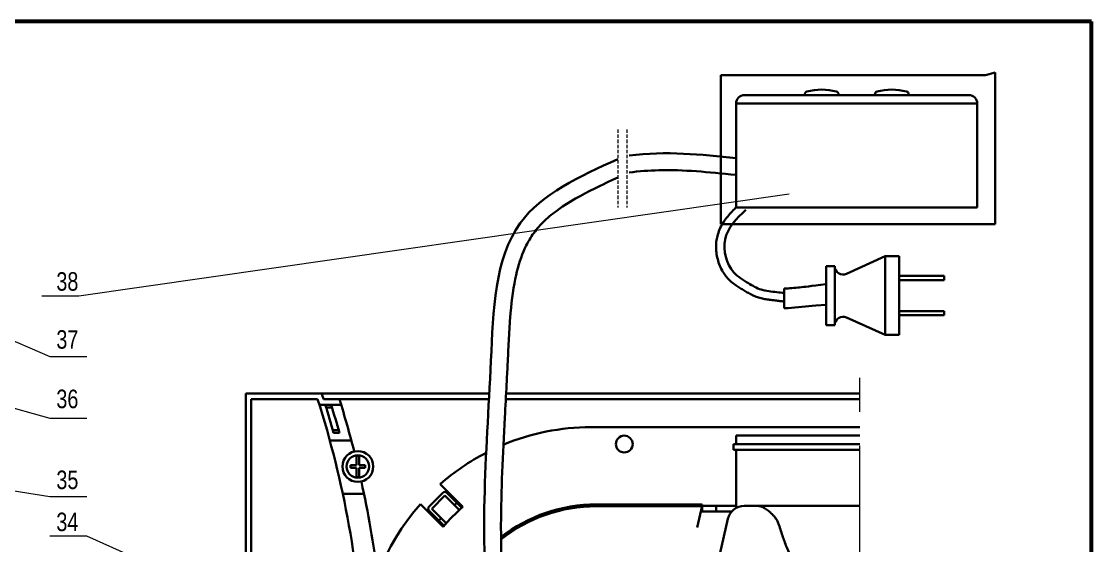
# Model space of a CAD drawing. Extents: x 2851 to 5144, y -2460 to -454.
# Drawn here: x 3234.6 to 3425.4, y -547.5 to -454.2 of the extents above; entities that cross this region are included whole.
import ezdxf

# ---------------------------------------------------------------- set-up
doc = ezdxf.new("R2010")
doc.units = 0
doc.header["$LTSCALE"] = 1.21
doc.header["$MEASUREMENT"] = 0
doc.linetypes.add('CENTERX2', pattern=[4, 2.5, -0.5, 0.5, -0.5])
doc.linetypes.add('DASHED', pattern=[0.75, 0.5, -0.25])
doc.layers.get('0').update_dxf_attribs({"linetype": 'CONTINUOUS', "lineweight": 30})
for name, color, linetype, lineweight in [('center', 1, 'CENTERX2', 15), ('dash', 3, 'DASHED', 15), ('dim', 5, 'CONTINUOUS', 15)]:
    doc.layers.add(name, color=color, linetype=linetype, lineweight=lineweight)
doc.styles.get("Standard").update_dxf_attribs({"font": 'txt.shx', "width": 0.8, "height": 3})

msp = doc.modelspace()

# ---------------------------------------------------------------- linework, layer by layer
at = {"lineweight": 53}
for p, q in [((3425.41, -454.18), (2850.91, -454.18)), ((3425.41, -862.18), (3425.41, -454.18))]:
    msp.add_line(p, q, dxfattribs=at)
for p, q in [((3408.21, -463.26), (3406.47, -463.75)), ((3408.21, -490.28), (3408.21, -463.26)), ((3406.47, -463.75), (3359.29, -463.75)), ((3359.29, -463.75), (3359.29, -490.28)), ((3403.53, -467.31), (3363.53, -467.31)), ((3374.28, -467.31), (3374.28, -467.15)), ((3380.28, -467.31), (3380.28, -467.15)), ((3386.78, -467.31), (3386.78, -467.15)), ((3392.78, -467.31), (3392.78, -467.15)), ((3362.03, -468.81), (3405.03, -468.81)), ((3362.03, -468.81), (3362.03, -487.31)), ((3405.03, -487.31), (3405.03, -468.81)), ((3362.03, -487.31), (3405.03, -487.31)), ((3359.29, -490.28), (3408.21, -490.28)), ((3388.61, -496.01), (3381.73, -499.12)), ((3388.61, -496.01), (3391.11, -496.01)), ((3388.61, -496.01), (3388.61, -510.01)), ((3388.61, -510.01), (3388.61, -496.01)), ((3391.11, -496.01), (3391.11, -510.01)), ((3391.11, -510.01), (3391.11, -496.01)), ((3379.61, -497.76), (3378.11, -497.76)), ((3378.11, -497.76), (3378.11, -508.26)), ((3378.11, -508.26), (3378.11, -497.76)), ((3379.61, -497.76), (3379.61, -508.26)), ((3379.61, -508.26), (3379.61, -497.76)), ((3391.11, -499.51), (3399.11, -499.51)), ((3399.11, -499.51), (3399.11, -500.26)), ((3370.61, -501.76), (3370.61, -505.27)), ((3391.11, -500.26), (3399.11, -500.26)), ((3376.22, -504.76), (3378.11, -504.63)), ((3388.61, -510.01), (3381.73, -506.89)), ((3391.11, -505.76), (3399.11, -505.76)), ((3391.11, -506.51), (3399.11, -506.51)), ((3399.11, -506.51), (3399.11, -505.76)), ((3379.61, -508.26), (3378.11, -508.26)), ((3388.61, -510.01), (3391.11, -510.01)), ((3289.59, -528.79), (3293.42, -528.79)), ((3294.34, -533.19), (3294.34, -531.58)), ((3294.84, -533.19), (3294.84, -531.58)), ((3293.3, -533.19), (3294.34, -533.19)), ((3293.3, -533.69), (3294.34, -533.69)), ((3294.34, -535.3), (3294.34, -533.69)), ((3294.84, -533.19), (3295.87, -533.19)), ((3294.84, -535.3), (3294.84, -533.69)), ((3294.84, -533.69), (3295.87, -533.69)), ((3291.9, -538.29), (3295.68, -538.29))]:
    msp.add_line(p, q)
at = {"color": 7, "linetype": 'Continuous'}
for p, q in [((3274.59, -520.44), (3274.59, -700.44)), ((3274.59, -520.44), (3318.01, -520.44)), ((3321.01, -520.44), (3384.09, -520.44)), ((3275.59, -521.44), (3275.59, -699.44)), ((3275.59, -521.44), (3287.41, -521.44)), ((3287.73, -522.44), (3291.6, -522.44)), ((3288.46, -521.44), (3317.95, -521.44)), ((3320.96, -521.44), (3384.09, -521.44)), ((3288.93, -522.94), (3289.98, -522.94)), ((3290.11, -526.94), (3291.15, -526.94)), ((3290.25, -527.44), (3291.29, -527.44)), ((3384.09, -527.94), (3362.04, -527.94)), ((3362.04, -527.94), (3362.04, -529.44)), ((3361.54, -529.44), (3384.09, -529.44)), ((3361.54, -530.44), (3361.54, -529.44)), ((3361.54, -530.44), (3384.09, -530.44)), ((3362.04, -530.44), (3362.04, -540.81)), ((3337.09, -540.19), (3355.97, -540.19)), ((3337.09, -540.5), (3355.96, -540.5)), ((3355.97, -540.44), (3355.08, -544.3)), ((3355.97, -540.19), (3355.97, -541.44)), ((3355.97, -540.44), (3362.04, -540.44)), ((3355.97, -541.44), (3361.25, -541.44)), ((3358.47, -540.44), (3358.47, -541.44)), ((3363.49, -540.44), (3365.75, -540.44)), ((3360.57, -542.76), (3355.45, -564.82))]:
    msp.add_line(p, q, dxfattribs=at)
at = {"linetype": 'Continuous'}
for p, q in [((3336.09, -526.44), (3384.09, -526.44)), ((3313.32, -540.63), (3309.27, -536.59)), ((3309.75, -538.12), (3307.27, -540.6)), ((3307.77, -540.95), (3310.1, -538.62)), ((3310.1, -538.62), (3312.69, -541.21)), ((3313.14, -540.81), (3310.45, -538.12)), ((3312.22, -539.89), (3311.8, -540.31)), ((3305.74, -540.12), (3309.78, -544.17)), ((3307.27, -541.3), (3309.96, -543.99)), ((3310.36, -543.54), (3307.77, -540.95)), ((3309.46, -542.65), (3309.04, -543.07))]:
    msp.add_line(p, q, dxfattribs=at)
for points in [[(3293.29, -533.44), (3293.3, -533.36), (3293.3, -533.27), (3293.3, -533.19)], [(3293.3, -533.69), (3293.3, -533.61), (3293.3, -533.52), (3293.29, -533.44)], [(3295.87, -533.19), (3295.88, -533.27), (3295.88, -533.36), (3295.88, -533.44)], [(3295.88, -533.44), (3295.88, -533.52), (3295.88, -533.61), (3295.87, -533.69)]]:
    msp.add_lwpolyline(points)
msp.add_circle((3342.09, -529.44), 1.5, dxfattribs=at)
for radius in [2.75, 2, 2]:
    msp.add_circle((3294.59, -533.44), radius)
for centre, radius, start, end in [((3363.53, -468.81), 1.5, 90, 180), ((3374.78, -467.15), 0.5, 105.4896, 180), ((3377.28, -476.17), 9.86, 74.5104, 105.4896), ((3379.78, -467.15), 0.5, 360, 74.5104), ((3387.28, -467.15), 0.5, 105.4896, 180), ((3389.78, -476.17), 9.86, 74.5104, 105.4896), ((3392.28, -467.15), 0.5, 360, 74.5104), ((3403.53, -468.81), 1.5, 0, 90), ((3381.11, -497.76), 1.5, 180, 294.3652), ((3381.11, -508.26), 1.5, 65.6348, 180), ((3294.59, -533.44), 1.88, 82.3517, 97.6483), ((3294.59, -533.44), 1.88, 262.3517, 277.6483)]:
    msp.add_arc(centre, radius, start, end)
at = {"color": 7, "linetype": 'Continuous'}
for centre, radius, start, end in [((3120.75, -574.82), 176, 17.6556, 17.9975), ((3120.75, -574.82), 175, 2.5803, 17.7598), ((3120.75, -574.82), 176, 15.6169, 17.3143), ((3120.75, -574.82), 177, 15.5264, 17.2134), ((3120.75, -574.82), 178.7, 14.2712, 17.3802), ((3120.75, -574.82), 178.7, 7.0475, 12.5077), ((3337.09, -567.94), 27.75, 90, 127.75), ((3337.09, -567.94), 27.43, 90, 128.2498), ((3363.49, -543.44), 3, 90.0004, 166.9448)]:
    msp.add_arc(centre, radius, start, end, dxfattribs=at)
at = {"linetype": 'Continuous'}
for centre, radius, start, end in [((3336.09, -566.94), 40.5, 90, 112.6061), ((3336.09, -566.94), 40.5, 117.4046, 131.461), ((3310.1, -538.47), 0.5, 45, 135), ((3336.09, -566.94), 40.5, 138.539, 180), ((3307.62, -540.95), 0.5, 135, 225), ((3336.09, -566.94), 34.79, 130.8793, 139.1207)]:
    msp.add_arc(centre, radius, start, end, dxfattribs=at)
msp.add_spline([(3322.79, -583.94), (3318.31, -562.96), (3318.31, -514.6), (3323.54, -490.08), (3340.91, -478.7)], degree=3)
msp.add_open_spline([(3362.03, -478.52), (3355.79, -477.87), (3349.54, -477.22), (3342.97, -478.06)], degree=3)
for points, knots in [([(3362.03, -481.51), (3359.44, -481.27), (3357.18, -481.03), (3352.7, -480.71), (3350.48, -480.63), (3346.5, -480.72), (3344.74, -480.84), (3342.97, -481.08)], [0, 0, 0, 0, 14.005428, 14.005428, 28.010855, 28.010855, 39.038853, 39.038853, 39.038853, 39.038853]), ([(3325.7, -583.94), (3324.8, -579.57), (3323.9, -575.94), (3322.53, -569.74), (3322.02, -567.15), (3321.31, -562.87), (3321.08, -561.16), (3320.69, -557.73), (3320.54, -556.01), (3320.19, -550.85), (3320.1, -547.39), (3320.12, -537.67), (3320.44, -531.31), (3320.9, -522.75), (3321.01, -520.78), (3321.17, -517.61), (3321.23, -516.44), (3321.35, -513.86), (3321.41, -512.46), (3321.55, -509.69), (3321.63, -508.32), (3321.92, -504.55), (3322.2, -502.21), (3323.02, -498.27), (3323.5, -496.61), (3324.44, -494.39), (3324.78, -493.7), (3325.41, -492.64), (3325.68, -492.24), (3326.52, -491.09), (3327.17, -490.36), (3328.64, -488.96), (3329.47, -488.29), (3332.24, -486.32), (3334.44, -485.1), (3338.14, -483.27), (3339.51, -482.63), (3340.91, -481.99)], [0, 0, 0, 0, 11.180039, 11.180039, 19.285973, 19.285973, 24.717565, 24.717565, 30.149157, 30.149157, 41.01234, 41.01234, 60.309518, 60.309518, 66.001962, 66.001962, 69.327102, 69.327102, 73.248261, 73.248261, 77.169421, 77.169421, 84.253229, 84.253229, 90.127612, 90.127612, 93.015341, 93.015341, 94.875569, 94.875569, 98.596026, 98.596026, 102.316483, 102.316483, 110.058704, 110.058704, 114.385755, 114.385755, 114.385755, 114.385755]), ([(3362.03, -487.31), (3362, -487.34), (3361.97, -487.37), (3361.38, -487.94), (3360.83, -488.52), (3359.85, -489.78), (3359.41, -490.46), (3358.92, -491.61), (3358.78, -492), (3358.6, -492.74), (3358.54, -493.07), (3358.46, -493.74), (3358.45, -494.08), (3358.46, -495.22), (3358.59, -496.03), (3359.05, -497.6), (3359.39, -498.35), (3360, -499.27), (3360.17, -499.51), (3360.49, -499.88), (3360.62, -500.02), (3360.89, -500.29), (3361.03, -500.42), (3361.46, -500.78), (3361.74, -501), (3362.27, -501.36), (3362.51, -501.52), (3362.99, -501.81), (3363.23, -501.96), (3363.71, -502.24), (3363.96, -502.39), (3364.45, -502.67), (3364.7, -502.8), (3365.23, -503.06), (3365.52, -503.18), (3365.97, -503.34), (3366.12, -503.39), (3366.42, -503.47), (3366.56, -503.51), (3366.99, -503.61), (3367.27, -503.66), (3367.86, -503.74), (3368.15, -503.77), (3368.63, -503.82), (3368.82, -503.84), (3369.15, -503.88), (3369.29, -503.89), (3369.57, -503.93), (3369.71, -503.95), (3370.1, -504), (3370.36, -504.04), (3370.61, -504.08)], [4.059625, 4.059625, 4.059625, 4.059625, 4.286836, 4.286836, 8.478439, 8.478439, 12.670042, 12.670042, 14.741307, 14.741307, 16.353835, 16.353835, 17.966362, 17.966362, 21.830217, 21.830217, 25.694071, 25.694071, 27.04709, 27.04709, 27.966027, 27.966027, 28.884963, 28.884963, 30.722837, 30.722837, 32.250932, 32.250932, 33.884424, 33.884424, 35.517917, 35.517917, 37.009113, 37.009113, 38.577835, 38.577835, 39.318516, 39.318516, 40.059197, 40.059197, 41.540558, 41.540558, 43.212082, 43.212082, 44.343941, 44.343941, 45.231331, 45.231331, 46.118721, 46.118721, 47.732561, 47.732561, 47.732561, 47.732561]), ([(3363.78, -487.73), (3362.06, -489.29), (3359.06, -492.42), (3360.57, -498.63), (3364, -500.67), (3366.52, -502.17), (3368.79, -502.31), (3370.17, -502.5), (3370.61, -502.56)], [2.224497, 2.224497, 2.224497, 2.224497, 15.288208, 27.275481, 33.852967, 38.91449, 44.57291, 47.245059, 47.245059, 47.245059, 47.245059]), ([(3370.61, -501.76), (3371.51, -501.7), (3372.43, -501.62), (3374.23, -501.45), (3375.12, -501.36), (3378.11, -500.95)], [81.580506, 81.580506, 81.580506, 81.580506, 86.416322, 86.416322, 91.010219, 91.010219, 91.010219, 91.010219]), ([(3370.61, -505.27), (3370.84, -505.25), (3371.06, -505.24), (3372.93, -505.1), (3374.58, -504.93), (3376.22, -504.76)], [81.186811, 81.186811, 81.186811, 81.186811, 82.334742, 82.334742, 90.73368, 90.73368, 90.73368, 90.73368])]:
    msp.add_open_spline(points, degree=3, knots=knots)
at = {"color": 7, "linetype": 'Continuous'}
for points in [[(3365.75, -540.44), (3365.85, -540.44), (3365.95, -540.45)], [(3365.95, -540.45), (3366.6, -540.62), (3367.27, -540.98), (3367.94, -541.46), (3368.53, -542), (3369.03, -542.59), (3369.42, -543.2), (3369.66, -543.81)]]:
    msp.add_spline(points, degree=3, dxfattribs=at)
for points, knots in [([(3365.95, -540.45), (3366.46, -540.44), (3367.62, -540.42), (3369.62, -540.44), (3372.16, -540.43), (3375.23, -540.44), (3378.69, -540.43), (3381.7, -540.44), (3383.51, -540.44), (3384.09, -540.44)], [0, 0, 0, 0, 1.528032, 3.497262, 6.001106, 9.129442, 12.705565, 16.39479, 18.139446, 18.139446, 18.139446, 18.139446]), ([(3369.66, -543.81), (3369.89, -544.55), (3370.33, -545.95), (3371.07, -547.91), (3371.81, -549.65), (3372.54, -551.2), (3373.26, -552.57), (3373.95, -553.8), (3374.61, -554.91), (3375.25, -555.91), (3375.86, -556.81), (3376.45, -557.62), (3376.99, -558.35), (3377.51, -559), (3377.98, -559.58), (3378.43, -560.09), (3378.83, -560.55), (3379.21, -560.95), (3379.56, -561.31), (3379.89, -561.62), (3380.19, -561.9), (3380.48, -562.14), (3380.76, -562.36), (3381.06, -562.55), (3381.37, -562.73), (3381.71, -562.85), (3382.07, -562.89), (3382.43, -562.83), (3382.77, -562.69), (3383.1, -562.5), (3383.43, -562.27), (3383.76, -562.01), (3383.97, -561.82), (3384.08, -561.72), (3384.09, -561.71)], [0, 0, 0, 0, 2.322836, 4.413014, 6.295949, 7.996246, 9.535695, 10.937143, 12.222667, 13.407712, 14.497009, 15.494557, 16.404279, 17.230447, 17.979047, 18.655945, 19.266582, 19.817141, 20.314026, 20.763204, 21.170541, 21.542477, 21.893154, 22.243502, 22.603123, 22.96492, 23.326163, 23.679318, 24.04164, 24.42297, 24.827381, 25.244245, 25.671449, 25.693786, 25.693786, 25.693786, 25.693786])]:
    msp.add_open_spline(points, degree=3, knots=knots, dxfattribs=at)
at = {"layer": 'center', "ltscale": 10}
msp.add_line((3384.09, -705.18), (3384.09, -515.03), dxfattribs=at)
at = {"layer": 'dash'}
for p, q in [((3340.91, -473.41), (3340.91, -487.32)), ((3342.53, -473.41), (3342.53, -487.32))]:
    msp.add_line(p, q, dxfattribs=at)
at = {"layer": 'dim'}
for p, q in [((3154.43, -477.29), (3239.66, -513.82)), ((3371.51, -484.94), (3244.85, -503.08)), ((3137.05, -495.97), (3239.66, -524.82)), ((3244.85, -503.08), (3238.25, -503.08)), ((3239.66, -513.82), (3246.25, -513.82)), ((3135.47, -522.59), (3239.66, -538.76)), ((3239.66, -524.82), (3246.25, -524.82)), ((3239.66, -538.76), (3246.25, -538.76)), ((3246.25, -545.86), (3239.66, -545.86)), ((3378.41, -604.48), (3246.25, -545.86))]:
    msp.add_line(p, q, dxfattribs=at)

# ---------------------------------------------------------------- texts
at = {"char_height": 3.3, "width": 39, "attachment_point": 1}
for s, insert in [('{\\fￋￎￌ￥|b0|i0|c134|p2;38}', (3240.83, -498.83)), ('{\\fￋￎￌ￥|b0|i0|c134|p2;37}', (3240.83, -509.16)), ('{\\fￋￎￌ￥|b0|i0|c134|p2;36}', (3240.83, -519.75)), ('{\\fￋￎￌ￥|b0|i0|c134|p2;35}', (3240.83, -534.16)), ('{\\fￋￎￌ￥|b0|i0|c134|p2;34}', (3240.83, -541.65))]:
    msp.add_mtext(s, dxfattribs=dict(at, insert=insert))

doc.saveas('drawing.dxf')
